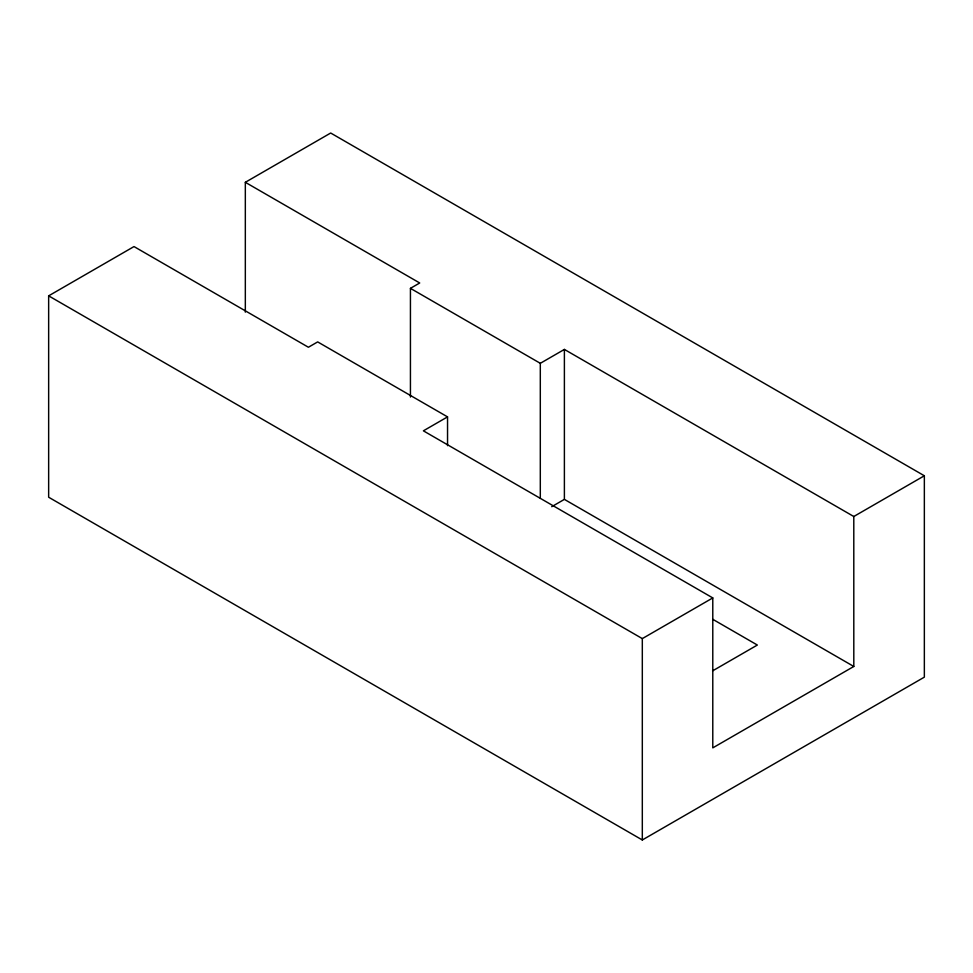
<?xml version="1.0" encoding="UTF-8"?>
<svg xmlns="http://www.w3.org/2000/svg" width="973" height="973" viewBox="0 0 973 973"><rect width="100%" height="100%" fill="white"/><g stroke="black" fill="none" stroke-linecap="round" stroke-linejoin="round"><path stroke-width="1.46" d="M447.544 445.658L447.544 416.882L317.672 341.9L308.405 347.252L134.006 246.57L48.65 295.853L48.65 497.227L642.314 839.979L924.35 677.147L924.35 475.773L330.686 133.021L245.33 182.304L245.33 312.151M642.314 839.979L642.314 638.604L712.783 597.921L423.389 430.832L447.544 416.882M410.436 397.057L410.436 288.349L419.716 282.985L245.33 182.304M410.436 288.349L540.307 363.318L564.389 349.416L853.795 516.505L853.808 666.469L712.783 747.872L712.783 597.921M551.715 506.69L564.389 499.38L853.808 666.469M853.795 516.505L924.35 475.773M712.577 670.884L757.347 645.038L712.82 619.327M48.65 295.853L642.314 638.604M564.389 349.416L564.389 499.38M540.307 363.318L540.307 498.14"/></g></svg>
